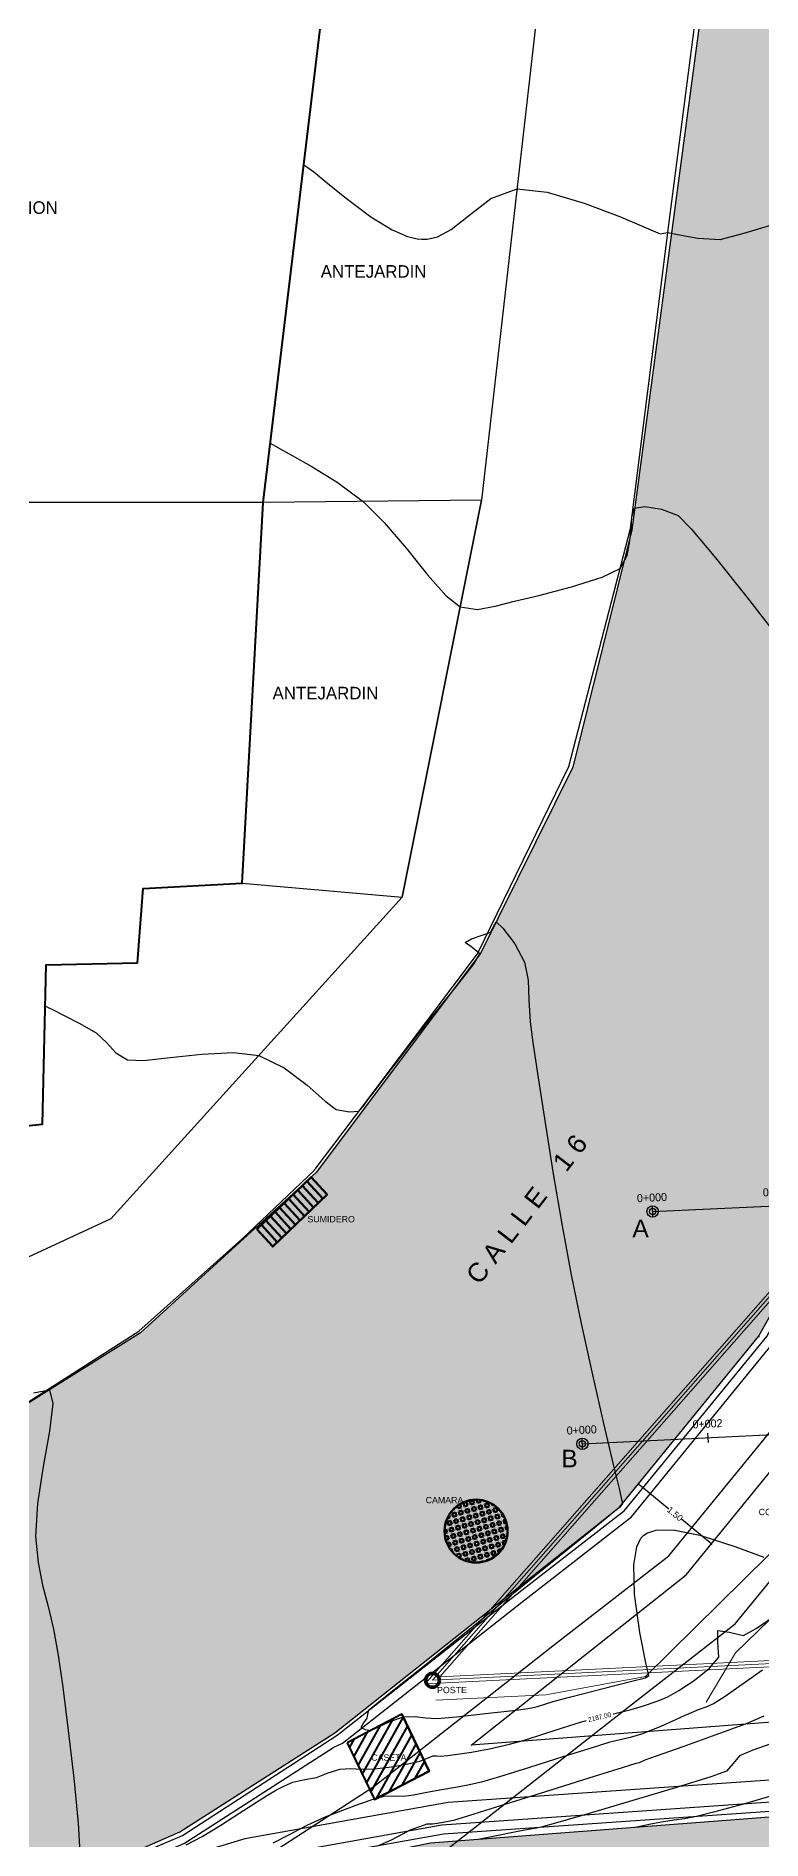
# Model space of a CAD drawing. Header units: inches. Extents: x 2908 to 3459, y -3172 to -55.
# Drawn here: x 3197.27 to 3208.79, y -98.56 to -69.93 of the extents above; entities that cross this region are included whole.
import ezdxf

# ---------------------------------------------------------------- set-up
doc = ezdxf.new("R2010")
doc.units = ezdxf.units.IN
doc.header["$MEASUREMENT"] = 0
for name, color, linetype in [('2TEXTO-MANCHETA', 7, 'Continuous'), ('C-ROAD-STAN', 7, 'Continuous'), ('C-ROAD-STAN-MAJR', 7, 'Continuous'), ('C-ROAD-TEXT', 7, 'Continuous'), ('C-TOPO-MAJR', 1, 'Continuous'), ('C-TOPO-MINR', 8, 'Continuous'), ('CASA', 3, 'Continuous'), ('COTAS_1', 7, 'Continuous'), ('PERFIL', 7, 'Continuous')]:
    doc.layers.add(name, color=color, linetype=linetype)
for name, color, linetype, lineweight in [('ANDEN', 254, 'Continuous', 30), ('ANTEJARDIN', 190, 'Continuous', 30), ('Capa2', 1, 'Continuous', 25), ('CORONA', 94, 'Continuous', 13), ('DETALLE', 6, 'Continuous', 50), ('ELECTRICA', 250, 'Continuous', 15), ('FLECHA', 7, 'Continuous', 50), ('PARAM', 5, 'Continuous', 40), ('PARAMENTO', 170, 'Continuous', 30), ('TEXTO 2', 250, 'Continuous', 20), ('VIA', 251, 'Continuous', 5)]:
    doc.layers.add(name, color=color, linetype=linetype, lineweight=lineweight)
doc.styles.add('ARIAL', font='sanss___.ttf')
doc.styles.add('Arial new', font='arial.ttf')
doc.dimstyles.new('GUS', dxfattribs={"dimtxt": 0.1, "dimasz": 0.03, "dimexe": 0.05, "dimexo": 0.05, "dimgap": 0.005, "dimtad": 0, "dimzin": 1, "dimdsep": 46, "dimtxsty": 'Arial new', "dimblk": 'DOT', "dimcen": 0.01, "dimse1": 1, "dimse2": 1, "dimclrd": 1, "dimclre": 252, "dimclrt": 1, "dimaunit": 1, "dimadec": 0, "dimazin": 2, "dimtfac": 1, "dimtmove": 0, "dimatfit": 2, "dimldrblk": 'ARCHTICK', "dimfxl": 1, "dimlwd": -1, "dimlwe": -1, "dimarcsym": 1})

# ---------------------------------------------------------------- blocks, each defined once
blk = doc.blocks.new('AeccArrow')
at = {"flags": 128}
blk.add_lwpolyline([(-0.45, 0, 0, 0, 0), (0.1498, 0, 0.1, 0, 0), (0.4497, 0, 0, 0, 0)], format="xyseb", dxfattribs=at)
blk = doc.blocks.new('AeccTickLine')
blk.add_line((0, -0.5), (0, 0.5))
blk = doc.blocks.new('*U2245')
at = {"layer": 'C-ROAD-STAN-MAJR', "color": 7, "linetype": 'Continuous', "lineweight": -3, "xscale": 0.15, "yscale": 0.15, "zscale": 0.15, "rotation": 2.638863939427115}
for p in [(839803.155, 1052988.59), (839803.367, 1052988.6), (839797.162, 1052988.314), (839799.16, 1052988.406), (839801.158, 1052988.498), (839791.168, 1052988.038), (839793.166, 1052988.13), (839795.164, 1052988.222), (839785.175, 1052987.761), (839787.172, 1052987.854), (839789.17, 1052987.946), (839783.177, 1052987.669)]:
    blk.add_blockref('AeccTickLine', p, dxfattribs=at)
at = {"layer": 'C-ROAD-STAN-MAJR', "color": 7, "linetype": 'Continuous', "lineweight": -3, "char_height": 0.127, "attachment_point": 8, "rotation": 2.6389}
for s, insert in [('0+016', (839799.152, 1052988.563)), ('0+018', (839801.15, 1052988.655)), ('0+020', (839803.148, 1052988.747)), ('0+020', (839803.36, 1052988.757)), ('0+010', (839793.159, 1052988.286)), ('0+012', (839795.157, 1052988.378)), ('0+014', (839797.155, 1052988.471)), ('0+004', (839787.165, 1052988.01)), ('0+006', (839789.163, 1052988.102)), ('0+008', (839791.161, 1052988.194)), ('0+000', (839783.169, 1052987.826)), ('0+002', (839785.167, 1052987.918))]:
    blk.add_mtext(s, dxfattribs=dict(at, insert=insert))
blk = doc.blocks.new('*U2246')
at = {"layer": 'C-ROAD-STAN-MAJR', "color": 7, "linetype": 'Continuous', "lineweight": -3, "xscale": 0.15, "yscale": 0.15, "zscale": 0.15, "rotation": 2.810007829243371}
for p in [(839800.04, 1052984.864), (839802.037, 1052984.962), (839803.675, 1052985.042), (839794.047, 1052984.569), (839796.044, 1052984.667), (839798.042, 1052984.765), (839790.052, 1052984.373), (839792.049, 1052984.471), (839784.059, 1052984.079), (839786.057, 1052984.177), (839788.054, 1052984.275), (839782.061, 1052983.981)]:
    blk.add_blockref('AeccTickLine', p, dxfattribs=at)
at = {"layer": 'C-ROAD-STAN-MAJR', "color": 7, "linetype": 'Continuous', "lineweight": -3, "char_height": 0.127, "attachment_point": 8, "rotation": 2.81}
for s, insert in [('0+020', (839802.03, 1052985.118)), ('0+022', (839803.668, 1052985.199)), ('0+014', (839796.037, 1052984.824)), ('0+016', (839798.034, 1052984.922)), ('0+018', (839800.032, 1052985.02)), ('0+008', (839790.044, 1052984.53)), ('0+010', (839792.042, 1052984.628)), ('0+012', (839794.039, 1052984.726)), ('0+002', (839784.051, 1052984.236)), ('0+004', (839786.049, 1052984.334)), ('0+006', (839788.046, 1052984.432)), ('0+000', (839782.054, 1052984.138))]:
    blk.add_mtext(s, dxfattribs=dict(at, insert=insert))
blk = doc.blocks.new('_Dot')
at = {"color": 0, "linetype": 'ByBlock', "lineweight": -2}
blk.add_line((-0.5, 0), (-1, 0), dxfattribs=at)
at = {"color": 0, "linetype": 'ByBlock', "const_width": 0.5}
blk.add_lwpolyline([(-0.25, 0, 1), (0.25, 0, 1)], format="xyb", close=True, dxfattribs=at)
blk = doc.blocks.new('*D2330')
at = {"layer": 'Capa2', "color": 1, "linetype": 'Continuous', "transparency": 16777216}
for p, q in [((3206.855, -92.927), (3207.311, -93.302)), ((3207.967, -93.842), (3207.511, -93.467))]:
    blk.add_line(p, q, dxfattribs=at)
at = {"layer": 'Defpoints', "color": 0, "transparency": 16777216}
for p in [(3206.832, -92.908), (3207.99, -93.861), (3207.99, -93.861)]:
    blk.add_point(p, dxfattribs=at)
at = {"layer": 'Capa2', "color": 1, "transparency": 16777216, "xscale": 0.03, "yscale": 0.03, "zscale": 0.03}
for p, rotation in [((3206.832, -92.908), 140.5729783588278), ((3207.99, -93.861), 320.5729783588278)]:
    blk.add_blockref('_Dot', p, dxfattribs=dict(at, rotation=rotation))
at = {"layer": 'Capa2', "color": 1, "transparency": 16777216, "insert": (3207.411, -93.384), "char_height": 0.1, "attachment_point": 5, "rotation": 320.573, "style": 'Arial new'}
blk.add_mtext('1.50', dxfattribs=at)
blk = doc.blocks.new('_ArchTick')
at = {"color": 0, "linetype": 'ByBlock', "const_width": 0.15}
blk.add_lwpolyline([(-0.5, -0.5), (0.5, 0.5)], dxfattribs=at)

msp = doc.modelspace()

# ---------------------------------------------------------------- hatches: boundary and pattern name
at = {"layer": 'DETALLE', "true_color": 0x939598}
h = msp.add_hatch(dxfattribs=at)
h.set_pattern_fill('SQUARE', color=252, scale=0.017, angle=15.8151)
h.set_pattern_definition([(15.8151399235, (-517811.456445, -1242083.69235), (-0.014710049393, 0.051931831008), [0.053975, -0.053975]), (105.8151399235, (-517811.456445, -1242083.69235), (-0.051931831008, -0.014710049393), [0.053975, -0.053975])])
edge = h.paths.add_edge_path()
edge.add_arc((3204.252, -93.656), 0.5, 0, 360)
at = {"layer": 'PARAM'}
h = msp.add_hatch(dxfattribs=at)
h.set_pattern_fill('JIS_WOOD', color=256, scale=0.18, angle=15.8151)
h.set_pattern_definition([(60.815139924, (-517811.45644, -1242083.69235), (-0.111121245503, 0.062065036401), [])])
h.paths.add_polyline_path([(3202.204, -97.018), (3202.639, -97.918), (3203.506, -97.465), (3203.071, -96.564)])
at = {"layer": 'PERFIL'}
h = msp.add_hatch(dxfattribs=at)
h.set_pattern_fill('AR-CONC', color=251, scale=0.005)
h.set_pattern_definition([(50, (-836597.2255, -1052994.9305), (0.910923345, -0.0796954277), [0.09525, -1.04775]), (355, (-836597.2255, -1052994.9305), (-0.1762171071, 0.9552842262), [0.0762, -0.83820292085]), (100.4514447, (-836597.1496, -1052994.9371), (0.73470623545, 0.87558875956), [0.080950044, -0.890451223]), (46.1842, (-836597.2255, -1052994.6765), (1.3553952045, -0.2102116397), [0.142875, -1.571625]), (96.63555761, (-836597.1125, -1052994.694), (1.1870206703, 1.237130623), [0.1214251157, -1.3356780408]), (351.18415117, (-836597.2255, -1052994.6765), (1.1870206703, 1.237130623), [0.1142998354, -1.2572986596]), (21, (-836597.0985, -1052994.74), (0.75807195635, -0.51132599094), [0.09525, -1.04775]), (326, (-836597.0985, -1052994.74), (0.30901014174, 0.9209398306), [0.0762, -0.8382]), (71.451445, (-836597.0353, -1052994.7826), (1.0670820964, 0.40961384443), [0.080950044, -0.890449688]), (37.5, (-836597.2255, -1052994.93047), (0.01544301625, 0.422775194366), [0, -0.82804, 0, -0.8509, 0, -0.841375]), (7.5, (-836597.2255, -1052994.93047), (0.33409831255, 0.50090287409), [0, -0.48514, 0, -0.80899, 0, -0.320675]), (327.5, (-836597.5087, -1052994.93047), (0.677952975834, -0.02864371996), [0, -0.3175, 0, -0.9906, 0, -1.31445]), (317.5, (-836597.6357, -1052994.9305), (0.74064590693, 0.12713245517), [0, -0.41275, 0, -0.65786, 0, -0.93345])])
h.paths.add_polyline_path([(3214.085, -75.494), (3214.666, -71.261), (3216.044, -60.749), (3209.057, -59.888), (3207.862, -69.243), (3206.727, -77.761), (3205.788, -81.531), (3204.323, -84.49), (3201.714, -87.964), (3198.924, -90.509), (3195.551, -92.619), (3190.562, -94.267), (3185.077, -94.884), (3168.59, -94.436), (3168.323, -101.412), (3183.376, -101.854), (3186.464, -103.339), (3190.696, -106.704), (3193.137, -107.443), (3196.455, -107.4), (3199.767, -106.573), (3206.308, -105.283), (3238.438, -103.521), (3237.818, -96.591), (3218.405, -97.637), (3209.878, -98.123), (3203.527, -98.608), (3199.501, -99.436), (3197.44, -100.027), (3197.152, -99.99), (3197.003, -99.858), (3196.963, -99.642), (3197.068, -99.52), (3199.55, -98.431), (3202.008, -96.857), (3206.529, -93.278), (3208.736, -90.568), (3211.384, -85.848), (3212.519, -83.198)])

# ---------------------------------------------------------------- linework, layer by layer
at = {"layer": 'ANDEN', "flags": 128}
for points, elevation in [([(3197.269, -99.478), (3199.594, -98.489), (3202.045, -96.897), (3204.884, -94.669), (3206.61, -93.327), (3208.866, -90.566), (3209.612, -89.196), (3211.482, -85.882), (3212.609, -83.198), (3212.961, -81.772), (3214.16, -75.676), (3214.604, -72.517), (3215.62, -64.335)], 2187.151), ([(3197.661, -100.398), (3200.065, -99.375), (3202.627, -97.711), (3205.499, -95.457), (3207.313, -94.048), (3209.7, -91.126), (3210.487, -89.681), (3212.381, -86.323), (3213.562, -83.513), (3213.937, -81.988), (3215.146, -75.842), (3215.595, -72.648), (3216.613, -64.459)], 2187.151), ([(3198.248, -101.778), (3200.773, -100.704), (3203.5, -98.932), (3206.422, -96.639), (3208.367, -95.128), (3210.95, -91.967), (3211.799, -90.408), (3213.73, -86.984), (3214.99, -83.986), (3215.402, -82.313), (3216.626, -76.091), (3217.082, -72.845), (3218.101, -64.644)], 2187.151), ([(3171.384, -94.506), (3183.832, -94.836), (3185.076, -94.846), (3186.205, -94.728), (3190.548, -94.201), (3192.858, -93.457), (3195.53, -92.568), (3197.134, -91.609), (3198.9, -90.481), (3200.535, -89.023), (3201.684, -87.932), (3202.632, -86.672), (3204.274, -84.494), (3205.724, -81.521), (3206.701, -77.741), (3207.324, -72.837), (3207.953, -67.974)], 2186.357), ([(3201.996, -97.088), (3202.129, -97.022), (3204.979, -94.784), (3206.719, -93.43), (3209.003, -90.627), (3209.748, -89.259), (3211.071, -86.908)], 2187.151), ([(3197.511, -99.793), (3200.464, -98.898), (3203.709, -98.317), (3213.323, -97.648), (3219.711, -97.311), (3220.374, -97.326), (3225.447, -97.026), (3225.392, -95.589), (3226.404, -95.668), (3231.31, -95.369), (3231.668, -95.346), (3235.498, -95.126), (3241.516, -94.717)], 2178.6), ([(3239.494, -96.391), (3225.458, -97.175), (3220.379, -97.476), (3219.715, -97.461), (3213.335, -97.798), (3203.733, -98.465), (3200.505, -99.042), (3197.554, -99.937), (3197.511, -99.793)], 2178.6), ([(3197.269, -99.478), (3197.358, -99.599), (3199.623, -98.611), (3201.996, -97.088)], 2187.151)]:
    msp.add_lwpolyline(points, dxfattribs=dict(at, elevation=elevation))
at = {"layer": 'ANTEJARDIN', "flags": 128}
for points, elevation in [([(3206.676, -57.759), (3205.436, -67.678), (3204.339, -77.29), (3203.077, -83.596), (3198.456, -88.697), (3190.121, -92.561), (3186.074, -93.071), (3178.522, -92.086), (3178.756, -89.81)], 2189.552), ([(3205.436, -67.678), (3204.339, -77.29), (3200.871, -77.33)], 2186.745), ([(3200.541, -83.369), (3203.077, -83.596), (3204.339, -77.29), (3200.871, -77.33)], 2186.745)]:
    msp.add_lwpolyline(points, dxfattribs=dict(at, elevation=elevation))
at = {"layer": 'C-ROAD-STAN', "color": 7, "linetype": 'Continuous', "lineweight": -3}
for centre in [(3207.055, -88.583), (3207.055, -88.583), (3205.94, -92.271), (3205.94, -92.271)]:
    msp.add_circle(centre, 0.05, dxfattribs=at)
at = {"layer": 'C-TOPO-MAJR', "color": 30, "linetype": 'Continuous', "lineweight": -3, "flags": 128}
for points, elevation in [([(3200.985, -76.385), (3201.032, -76.414), (3201.14, -76.476), (3201.333, -76.584), (3201.633, -76.753), (3202.045, -77.007), (3202.457, -77.312), (3202.793, -77.645), (3203.145, -78.06), (3203.483, -78.477), (3203.778, -78.813), (3203.999, -78.987), (3204.277, -79.027), (3204.554, -78.974), (3204.864, -78.894), (3205.246, -78.807), (3205.768, -78.67), (3206.256, -78.516), (3206.537, -78.376), (3206.648, -78.171), (3206.691, -77.936), (3206.715, -77.751), (3206.724, -77.556), (3206.769, -77.417), (3206.933, -77.393), (3207.198, -77.433), (3207.461, -77.534), (3207.668, -77.746), (3208.052, -78.209), (3208.553, -78.839), (3209.108, -79.548)], 2188), ([(3197.226, -91.463), (3197.481, -91.412), (3197.532, -91.63), (3197.48, -92.068), (3197.38, -92.629), (3197.288, -93.219), (3197.259, -93.74), (3197.3, -94.155), (3197.371, -94.513), (3197.457, -94.853), (3197.545, -95.212), (3197.62, -95.627), (3197.69, -96.134), (3197.779, -96.822), (3197.868, -97.579), (3197.937, -98.292), (3197.964, -98.755)], 2187), ([(3199.65, -98.637), (3199.902, -98.501), (3200.198, -98.324), (3200.501, -98.13), (3200.764, -97.957), (3200.941, -97.846), (3201.083, -97.765), (3201.211, -97.698), (3201.345, -97.643), (3201.532, -97.601), (3201.721, -97.566), (3201.906, -97.493), (3202.097, -97.432), (3202.258, -97.424), (3202.438, -97.434), (3202.641, -97.431), (3202.909, -97.395), (3203.193, -97.344), (3203.357, -97.308), (3203.479, -97.26), (3203.567, -97.222), (3203.626, -97.223), (3203.684, -97.227), (3203.801, -97.216), (3203.992, -97.193), (3204.178, -97.163), (3204.464, -97.111), (3204.783, -97.04), (3205.038, -96.967), (3205.325, -96.875), (3205.626, -96.776), (3205.926, -96.685), (3206.212, -96.609), (3206.478, -96.546), (3206.714, -96.488), (3206.91, -96.431), (3207.113, -96.361), (3207.286, -96.29), (3207.473, -96.188), (3207.715, -96.025), (3207.96, -95.829), (3208.106, -95.658), (3208.092, -95.419), (3208.09, -95.233), (3208.269, -95.26), (3208.499, -95.312), (3208.701, -95.204), (3209.019, -94.98)], 2187), ([(3202.694, -98.651), (3202.91, -98.555), (3203.098, -98.458), (3203.222, -98.394), (3203.377, -98.337), (3203.477, -98.304), (3203.562, -98.304), (3203.635, -98.291), (3203.727, -98.275), (3203.811, -98.26), (3203.897, -98.243), (3204.123, -98.173), (3204.662, -98.005), (3205.357, -97.789), (3206.048, -97.573), (3206.579, -97.407), (3206.793, -97.341), (3206.845, -97.327), (3206.935, -97.288), (3207.114, -97.225), (3207.54, -97.075), (3208.065, -96.886), (3208.543, -96.708), (3208.826, -96.59)], 2186), ([(3209.039, -97.834), (3208.495, -97.99), (3208.02, -98.117), (3207.75, -98.186), (3207.563, -98.222), (3207.397, -98.245), (3207.228, -98.271), (3207.054, -98.304), (3206.9, -98.336), (3206.785, -98.359)], 2185)]:
    msp.add_lwpolyline(points, dxfattribs=dict(at, elevation=elevation))
at = {"layer": 'C-TOPO-MINR', "color": 26, "linetype": 'Continuous', "lineweight": -3, "flags": 128}
for points, elevation in [([(3201.517, -71.971), (3201.565, -72.002), (3201.674, -72.083), (3201.867, -72.237), (3202.168, -72.481), (3202.583, -72.793), (3202.921, -73), (3203.165, -73.106), (3203.318, -73.143), (3203.39, -73.15), (3203.477, -73.148), (3203.638, -73.112), (3203.859, -72.998), (3204.132, -72.781), (3204.484, -72.504), (3204.903, -72.352), (3205.378, -72.404), (3205.967, -72.577), (3206.546, -72.796), (3206.989, -72.984), (3207.172, -73.064), (3207.235, -73.054), (3207.298, -73.042), (3207.449, -73.075), (3207.772, -73.133), (3208.129, -73.153), (3208.488, -73.062), (3209.233, -72.835)], 2188.5), ([(3197.411, -85.319), (3197.446, -85.337), (3197.536, -85.382), (3197.703, -85.465), (3197.95, -85.592), (3198.219, -85.749), (3198.392, -85.908), (3198.533, -86.063), (3198.716, -86.178), (3198.97, -86.186), (3199.394, -86.141), (3199.9, -86.085), (3200.399, -86.059), (3200.803, -86.106), (3201.206, -86.302), (3201.571, -86.578), (3201.858, -86.834), (3202.029, -86.965), (3202.242, -87.003), (3202.393, -86.99), (3202.467, -86.911), (3202.533, -86.812), (3202.629, -86.687), (3202.827, -86.428), (3203.079, -86.099), (3203.334, -85.766), (3203.624, -85.401), (3203.948, -84.999), (3204.209, -84.662), (3204.313, -84.491), (3204.189, -84.395), (3204.077, -84.314), (3204.179, -84.254), (3204.367, -84.191), (3204.484, -84.148), (3204.531, -84.058), (3204.572, -83.986), (3204.676, -84.088), (3204.865, -84.333), (3205.023, -84.625), (3205.081, -84.913), (3205.089, -85.223), (3205.11, -85.574), (3205.155, -85.902), (3205.237, -86.459), (3205.348, -87.176), (3205.478, -87.983), (3205.619, -88.811), (3205.762, -89.588), (3205.92, -90.363), (3206.099, -91.176), (3206.276, -91.947), (3206.43, -92.598), (3206.521, -92.978), (3206.563, -93.154), (3206.576, -93.21), (3206.578, -93.217), (3206.573, -93.226), (3206.549, -93.257), (3206.531, -93.279), (3206.461, -93.335), (3206.302, -93.464), (3205.899, -93.792), (3205.352, -94.236), (3204.763, -94.715), (3204.23, -95.148), (3203.856, -95.451), (3203.431, -95.792), (3203.006, -96.132), (3202.678, -96.395), (3202.543, -96.506), (3202.53, -96.564), (3202.518, -96.624), (3202.466, -96.698), (3202.425, -96.774), (3202.493, -96.805), (3202.579, -96.821), (3202.683, -96.773), (3202.882, -96.678), (3203.102, -96.606), (3203.284, -96.598), (3203.448, -96.619), (3203.635, -96.63), (3203.939, -96.604), (3204.402, -96.552), (3204.834, -96.501), (3205.041, -96.475), (3205.134, -96.459), (3205.226, -96.439), (3205.341, -96.404), (3205.492, -96.356), (3205.756, -96.288), (3206.25, -96.161), (3206.727, -96.038), (3206.943, -95.983), (3206.995, -95.949), (3206.948, -95.749), (3206.849, -95.264), (3206.766, -94.656), (3206.756, -94.19), (3206.804, -93.907), (3206.87, -93.77), (3206.916, -93.721), (3206.971, -93.684), (3207.11, -93.64), (3207.379, -93.638), (3207.806, -93.723), (3208.36, -93.902), (3208.819, -94.07)], 2187.5), ([(3208.797, -95.863), (3208.476, -96.091), (3208.188, -96.292), (3208.023, -96.4), (3207.901, -96.448), (3207.776, -96.491), (3207.554, -96.59), (3207.183, -96.755), (3206.877, -96.879), (3206.699, -96.932), (3206.54, -96.967), (3206.359, -97.013), (3206.094, -97.095), (3205.631, -97.241), (3205.099, -97.41), (3204.625, -97.558), (3204.34, -97.642), (3204.12, -97.691), (3203.926, -97.726), (3203.71, -97.763), (3203.47, -97.807), (3203.258, -97.846), (3203.101, -97.867), (3202.943, -97.864), (3202.787, -97.868), (3202.643, -97.907), (3202.41, -97.985), (3202.129, -98.089), (3201.842, -98.203), (3201.557, -98.336), (3201.275, -98.48), (3201.028, -98.607)], 2186.5), ([(3209.021, -96.999), (3208.644, -97.133), (3208.434, -97.222), (3208.332, -97.346), (3208.229, -97.467), (3207.981, -97.555), (3207.433, -97.724), (3206.739, -97.932), (3206.049, -98.136), (3205.514, -98.292), (3205.285, -98.357), (3205.185, -98.374), (3205.084, -98.39), (3204.89, -98.428), (3204.551, -98.497), (3204.283, -98.551)], 2185.5)]:
    msp.add_lwpolyline(points, dxfattribs=dict(at, elevation=elevation))
at = {"layer": 'Capa2', "elevation": 2189.2, "flags": 128}
msp.add_lwpolyline([(3239.932, -103.387), (3239.183, -95.015), (3218.322, -96.139), (3209.778, -96.626), (3204.175, -97.055), (3207.588, -94.352), (3209.981, -91.415), (3212.731, -86.512), (3213.958, -83.647), (3215.565, -75.746), (3216.152, -71.46), (3217.728, -59.445), (3209.24, -58.399)], dxfattribs=at)
at = {"layer": 'CASA'}
msp.add_line((3208.736, -90.568, 2189.2), (3208.745, -90.574, 2184.2), dxfattribs=at)
at = {"layer": 'CORONA', "flags": 128}
for points, elevation in [([(3212.738, -87.082), (3211.679, -89.501), (3210.835, -91.53), (3209.285, -93.652), (3206.944, -95.962), (3205.361, -96.257), (3203.612, -96.342)], 2187.365), ([(3207.902, -96.371), (3208.368, -95.59), (3210.863, -93.169)], 2186.575)]:
    msp.add_lwpolyline(points, dxfattribs=dict(at, elevation=elevation))
at = {"layer": 'COTAS_1'}
for centre in [(3207.055, -88.583), (3205.94, -92.271)]:
    msp.add_circle(centre, 0.0898, dxfattribs=at)
at = {"layer": 'DETALLE'}
for p, q in [((3200.773, -88.866, 2187.214), (3201.635, -88.036, 2187.214)), ((3201.886, -88.312, 2187.214), (3201.635, -88.036, 2187.214)), ((3201.024, -89.141, 2187.214), (3201.886, -88.312, 2187.214))]:
    msp.add_line(p, q, dxfattribs=at)
at = {"layer": 'DETALLE', "elevation": 2187.214, "flags": 128}
for points in [[(3200.773, -88.866), (3201.024, -89.141), (3201.886, -88.312), (3201.635, -88.036), (3200.773, -88.866)], [(3201.745, -88.448), (3201.493, -88.172)], [(3201.817, -88.378), (3201.565, -88.103)], [(3201.457, -88.725), (3201.205, -88.45)], [(3201.529, -88.656), (3201.277, -88.38)], [(3201.601, -88.586), (3201.349, -88.311)], [(3201.673, -88.517), (3201.421, -88.242)], [(3201.168, -89.003), (3200.917, -88.727)], [(3201.24, -88.933), (3200.989, -88.658)], [(3201.312, -88.864), (3201.061, -88.588)], [(3201.385, -88.794), (3201.133, -88.519)], [(3201.024, -89.141), (3200.773, -88.866)], [(3201.096, -89.072), (3200.845, -88.796)], [(3201.096, -89.072), (3200.845, -88.796)]]:
    msp.add_lwpolyline(points, dxfattribs=at)
at = {"layer": 'DETALLE'}
for centre, radius in [((3204.252, -93.656, 2187.407), 0.5), ((3203.56, -96.024, 2187.544), 0.12), ((3203.56, -96.024, 2187.544), 0.1)]:
    msp.add_circle(centre, radius, dxfattribs=at)
at = {"layer": 'ELECTRICA', "elevation": 2189.428, "flags": 128}
for points in [[(3208.549, -58.317), (3212.49, -85.34), (3211.332, -87.104), (3203.444, -96.079), (3225.242, -95.007), (3247.517, -94.494)], [(3208.598, -58.31), (3212.542, -85.352), (3211.372, -87.134), (3203.56, -96.024), (3225.24, -94.957), (3247.515, -94.444)], [(3208.648, -58.303), (3212.595, -85.363), (3211.412, -87.164), (3203.676, -95.968), (3225.238, -94.907), (3247.514, -94.394)]]:
    msp.add_lwpolyline(points, dxfattribs=at)
at = {"layer": 'PARAM', "flags": 128}
for points, elevation in [([(3178.756, -89.81), (3192.391, -89.195), (3192.497, -88.099), (3192.613, -87.677), (3197.368, -87.195), (3197.425, -84.669), (3198.876, -84.634), (3198.968, -83.456), (3200.541, -83.369), (3200.871, -77.33), (3202.07, -67.389), (3203.491, -57.26)], 2186.745), ([(3203.071, -96.564), (3202.204, -97.018)], 2187.534), ([(3202.204, -97.018), (3202.639, -97.918), (3203.506, -97.465), (3203.071, -96.564), (3202.204, -97.018)], 2187.474), ([(3203.071, -96.564), (3203.506, -97.465)], 2187.534), ([(3203.506, -97.465), (3202.639, -97.918)], 2187.534)]:
    msp.add_lwpolyline(points, dxfattribs=dict(at, elevation=elevation))
at = {"layer": 'PARAMENTO', "elevation": 2186.745, "flags": 128}
msp.add_lwpolyline([(3200.871, -77.33), (3185.195, -77.33)], dxfattribs=at)
at = {"layer": 'PERFIL', "elevation": 2199.566, "flags": 128}
msp.add_lwpolyline([(3209.057, -59.888), (3207.862, -69.243), (3206.727, -77.761), (3205.788, -81.531), (3204.323, -84.49), (3201.714, -87.964), (3198.924, -90.509), (3195.551, -92.619), (3190.562, -94.267), (3185.077, -94.884), (3168.59, -94.436), (3168.323, -101.412), (3183.376, -101.854), (3186.464, -103.339), (3190.696, -106.704), (3193.137, -107.443), (3196.455, -107.4), (3199.767, -106.573), (3206.308, -105.283), (3238.438, -103.521)], dxfattribs=at)
at = {"layer": 'PERFIL', "flags": 128}
for points in [[(3207.055, -88.583), (3227.245, -87.653)], [(3205.94, -92.271), (3227.554, -91.211)]]:
    msp.add_lwpolyline(points, dxfattribs=at)
at = {"layer": 'VIA', "elevation": 2189.221, "flags": 128}
msp.add_lwpolyline([(3209.057, -59.888), (3207.862, -69.243), (3206.727, -77.761), (3205.788, -81.531), (3204.323, -84.49), (3201.714, -87.964), (3198.924, -90.509), (3195.551, -92.619), (3190.562, -94.267), (3185.077, -94.884), (3168.59, -94.436)], dxfattribs=at)

# ---------------------------------------------------------------- block references
at = {"layer": 'C-ROAD-TEXT', "color": 7, "linetype": 'Continuous', "lineweight": -3}
for name in ['*U2245', '*U2246']:
    msp.add_blockref(name, (-836576.122, -1053076.253), dxfattribs=at)
at = {"layer": 'FLECHA', "xscale": 3.037308073633374, "yscale": 3.037308073633374, "zscale": 3.037308073633374, "rotation": 253.519198549388}
msp.add_blockref('AeccArrow', (3208.211, -82.538, -1206.962), dxfattribs=at)

# ---------------------------------------------------------------- texts
at = {"layer": '2TEXTO-MANCHETA', "style": 'ARIAL'}
msp.add_text('  C A L L E    1 6', height=0.3, rotation=52.4133, dxfattribs=at).set_placement((3204.164, -89.947, -26.915))
for s, height, p in [('SUMIDERO', 0.1, (3201.575, -88.755, -5.492)), ('A', 0.28, (3206.733, -88.992, -15.358)), ('B', 0.28, (3205.604, -92.645, -15.358)), ('CAMARA', 0.1, (3203.452, -93.213, -5.492)), ('CORONA', 0.1, (3208.738, -93.403, -4366.492)), ('POSTE', 0.1, (3203.633, -96.228, -5.492)), ('CASETA', 0.1, (3202.588, -97.3, -5.492))]:
    msp.add_text(s, height=height, dxfattribs=at).set_placement(p)
at = {"layer": 'TEXTO 2', "color": 0, "char_height": 0.2, "width": 2.48833, "attachment_point": 1}
for s, insert in [('CONSTRUCCION\\P# 12-30', (3195.428, -72.548)), ('ANTEJARDIN', (3201.786, -73.562)), ('ANTEJARDIN', (3201.021, -80.255))]:
    msp.add_mtext(s, dxfattribs=dict(at, insert=insert))

# ---------------------------------------------------------------- dimensions: what is measured, and where the dimension line sits
at = {"layer": 'Capa2'}
dim = msp.add_aligned_dim(p1=(3206.832, -92.908), p2=(3207.99, -93.861), distance=0, dimstyle='GUS', dxfattribs=at)
dim.commit()
dim.dimension.update_dxf_attribs({"geometry": '*D2330', "text_midpoint": (3207.411, -93.384)})

# ---------------------------------------------------------------- next in the draw order: texts
at = {"layer": 'C-TOPO-MAJR', "color": 18, "linetype": 'Continuous', "lineweight": -3, "true_color": 0x000000, "insert": (3206.213, -96.609, 2187), "char_height": 0.075, "width": 0.37334, "attachment_point": 5, "rotation": 13.4252, "bg_fill": 3, "box_fill_scale": 1.423333, "bg_fill_color": 256, "bg_fill_true_color": 13158600, "bg_fill_transparency": 0}
msp.add_mtext('2187.00', dxfattribs=at)

# ---------------------------------------------------------------- next in the draw order: linework, layer by layer
at = {"layer": 'ANDEN', "elevation": 2179.76, "flags": 128}
msp.add_lwpolyline([(3239.57, -95.889), (3225.533, -96.673), (3220.455, -96.973), (3219.791, -96.959), (3213.41, -97.295), (3203.808, -97.962), (3200.58, -98.54), (3197.629, -99.434), (3197.586, -99.291)], dxfattribs=at)
at = {"layer": 'PERFIL', "elevation": 2189.2, "flags": 128}
msp.add_lwpolyline([(3238.438, -103.521), (3237.818, -96.591), (3218.405, -97.637), (3209.878, -98.123), (3203.527, -98.608), (3199.501, -99.436), (3197.44, -100.027), (3197.152, -99.99), (3197.003, -99.858), (3196.963, -99.642), (3197.068, -99.52), (3199.55, -98.431), (3202.008, -96.857), (3206.529, -93.278), (3208.736, -90.568), (3211.384, -85.848), (3212.519, -83.198), (3214.085, -75.494), (3214.666, -71.261), (3216.044, -60.749), (3209.057, -59.888)], dxfattribs=at)

doc.saveas('drawing.dxf')
